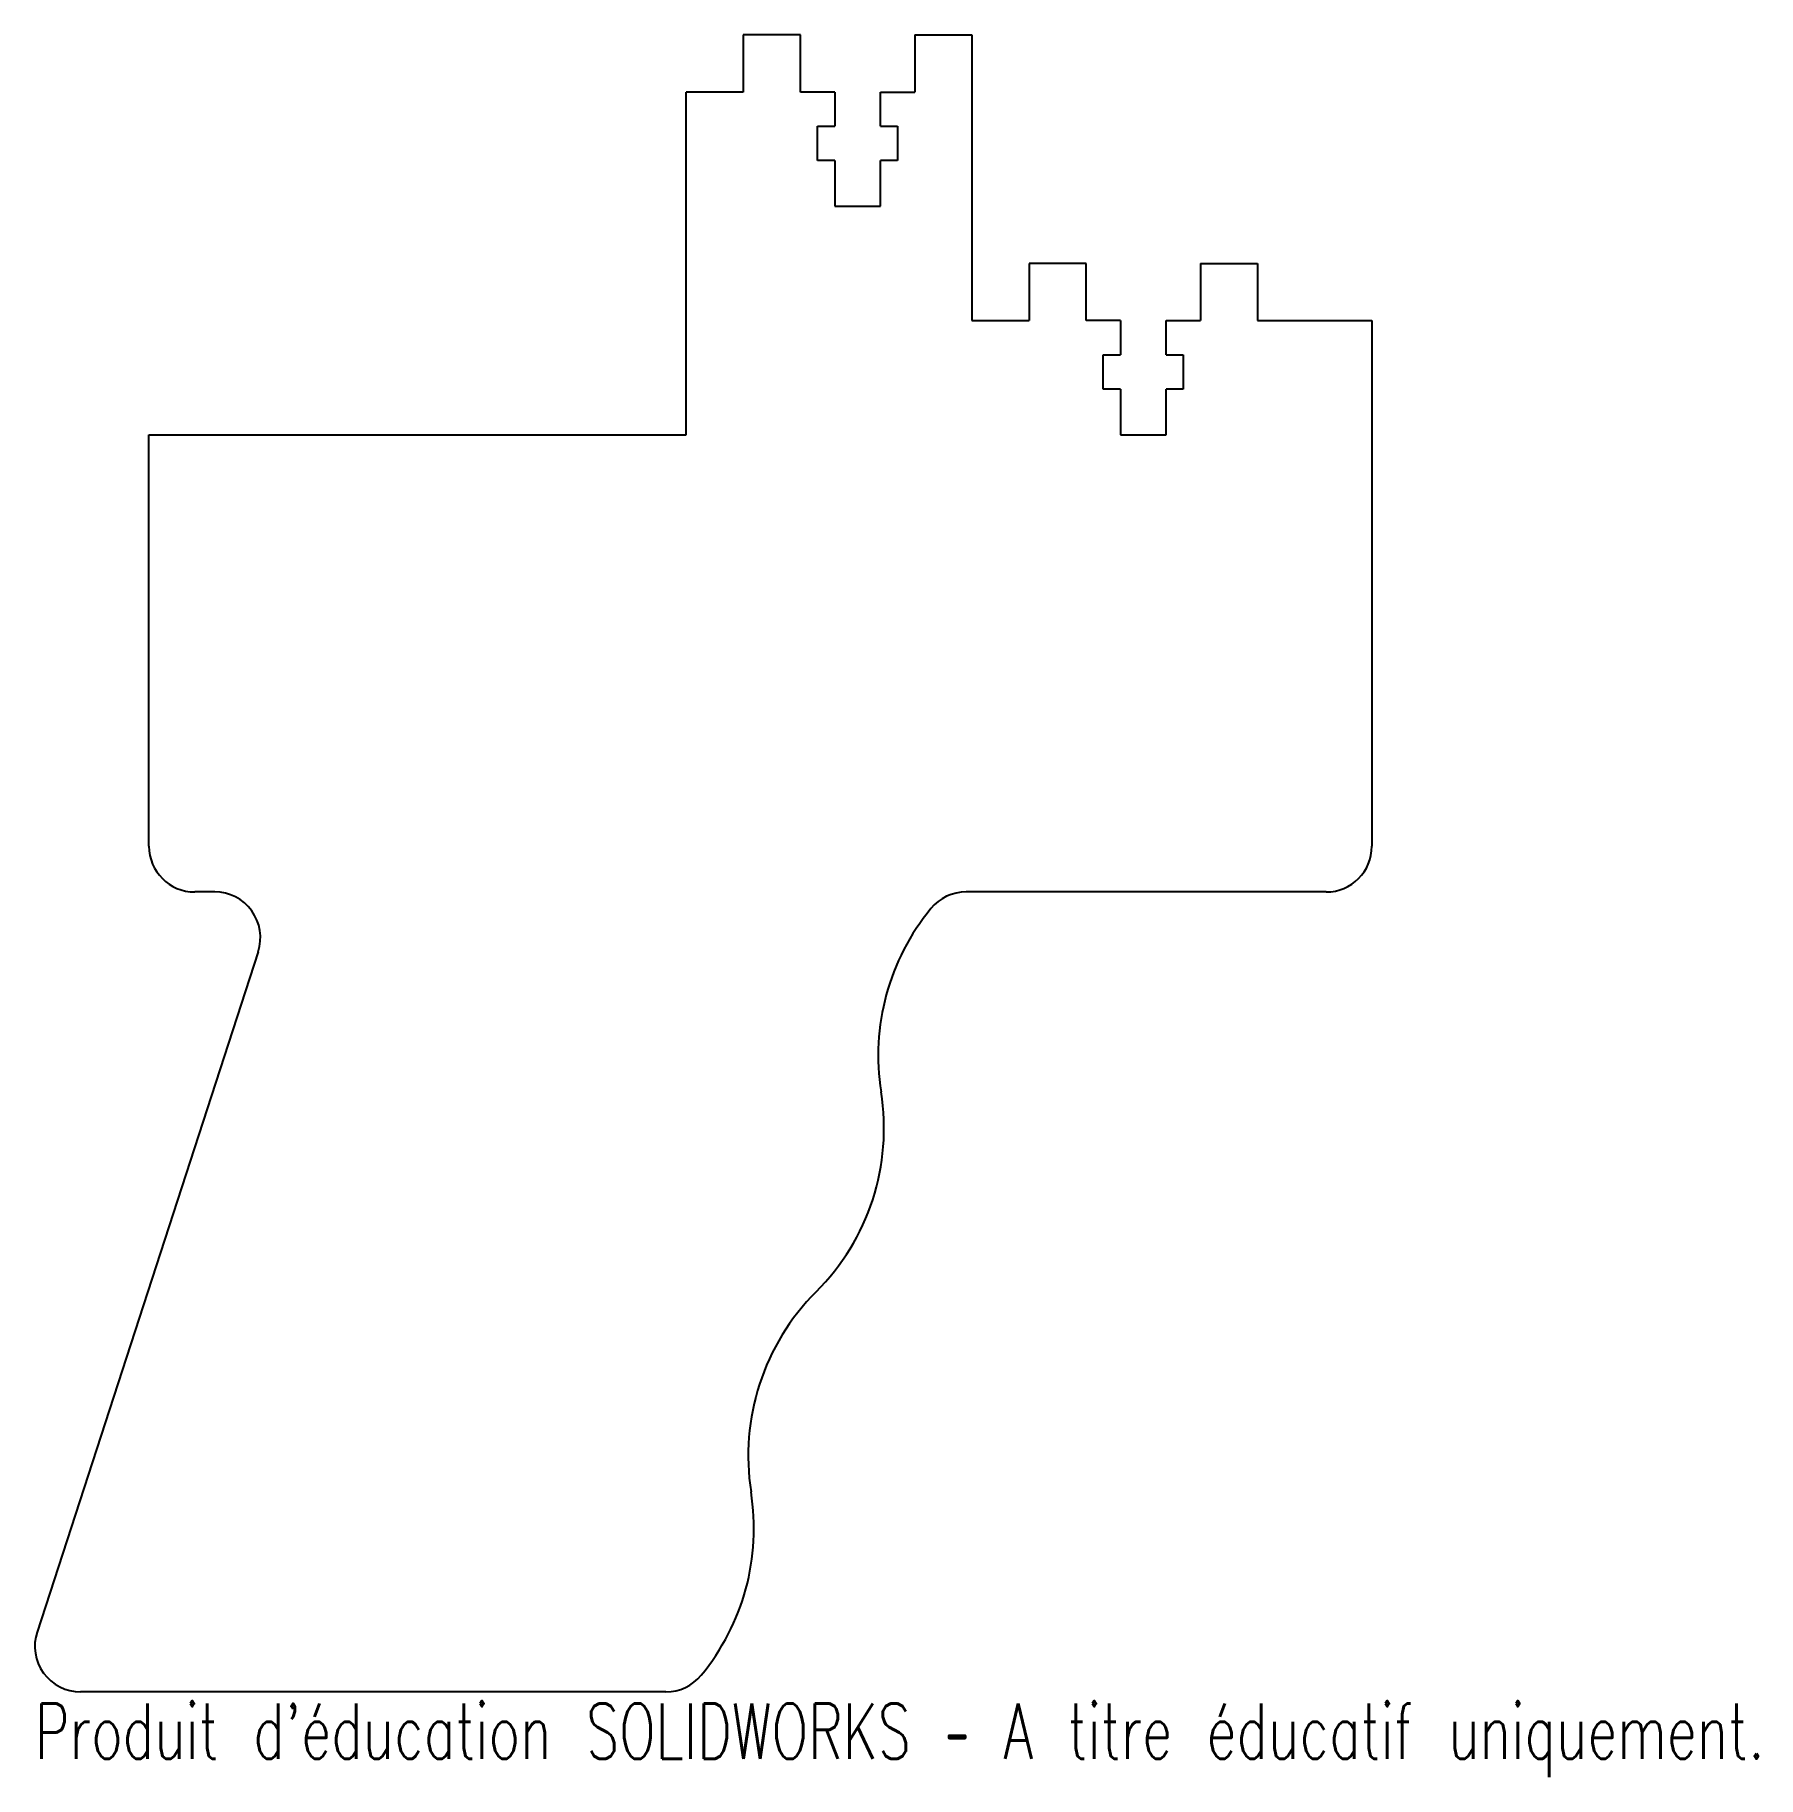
# Model space of a CAD drawing. Header units: millimetres. Extents: x -82 to 69, y -87 to 65.
import ezdxf

# ---------------------------------------------------------------- set-up
doc = ezdxf.new("R2010")
doc.units = ezdxf.units.MM
doc.styles.add('SLDTEXTSTYLE0', font='TXT', dxfattribs={"width": 0.7, "bigfont": 'bigfont'})

msp = doc.modelspace()

# ---------------------------------------------------------------- linework, layer by layer
at = {"color": 7, "linetype": 'Continuous', "lineweight": 25}
for p, q in [((-14.55, 65.08), (-19.55, 65.08)), ((-19.55, 65.08), (-19.55, 60.08)), ((-14.55, 60.08), (-14.55, 65.08)), ((-4.55, 65.08), (0.45, 65.08)), ((-4.55, 65.08), (-4.55, 60.08)), ((0.45, 65.08), (0.45, 40.08)), ((-24.55, 30.08), (-24.55, 60.08)), ((-19.55, 60.08), (-24.55, 60.08)), ((-11.55, 60.08), (-14.55, 60.08)), ((-11.55, 60.08), (-11.55, 57.08)), ((-7.55, 60.08), (-4.55, 60.08)), ((-7.55, 57.08), (-7.55, 60.08)), ((-13.05, 54.08), (-13.05, 57.08)), ((-13.05, 57.08), (-11.55, 57.08)), ((-7.55, 57.08), (-6.05, 57.08)), ((-6.05, 57.08), (-6.05, 54.08)), ((-11.55, 54.08), (-13.05, 54.08)), ((-11.55, 54.08), (-11.55, 50.08)), ((-6.05, 54.08), (-7.55, 54.08)), ((-7.55, 50.08), (-7.55, 54.08)), ((-11.55, 50.08), (-7.55, 50.08)), ((10.45, 45.08), (5.45, 45.08)), ((5.45, 45.08), (5.45, 40.08)), ((10.45, 40.08), (10.45, 45.08)), ((20.45, 45.08), (25.45, 45.08)), ((20.45, 45.08), (20.45, 40.08)), ((25.45, 45.08), (25.45, 40.08)), ((0.45, 40.08), (5.45, 40.08)), ((13.45, 40.08), (10.45, 40.08)), ((13.45, 40.08), (13.45, 37.08)), ((17.45, 40.08), (20.45, 40.08)), ((17.45, 37.08), (17.45, 40.08)), ((25.45, 40.08), (35.45, 40.08)), ((35.45, 40.08), (35.45, -5.92)), ((11.95, 34.08), (11.95, 37.08)), ((11.95, 37.08), (13.45, 37.08)), ((17.45, 37.08), (18.95, 37.08)), ((18.95, 37.08), (18.95, 34.08)), ((13.45, 34.08), (11.95, 34.08)), ((13.45, 34.08), (13.45, 30.08)), ((18.95, 34.08), (17.45, 34.08)), ((17.45, 30.08), (17.45, 34.08)), ((-71.55, 30.08), (-24.55, 30.08)), ((-71.55, -5.92), (-71.55, 30.08)), ((13.45, 30.08), (17.45, 30.08)), ((-65.8, -9.92), (-67.55, -9.92)), ((31.45, -9.92), (-0.05, -9.92)), ((-62, -15.15), (-81.34, -74.68)), ((-26.32, -79.92), (-77.54, -79.92))]:
    msp.add_line(p, q, dxfattribs=at)
for centre, radius, start, end in [((-67.55, -5.92), 4, 180, 270), ((31.45, -5.92), 4, 270, 0), ((-65.8, -13.92), 4, 342, 90), ((-0.05, -13.92), 4, 90, 140.5026), ((12.46, -24.23), 20.21, 140.5026, 189.0785), ((-27.45, -30.61), 20.21, 314.9215, 9.0785), ((1.09, -59.23), 20.21, 134.9215, 189.0785), ((-38.83, -65.61), 20.21, 320.5026, 9.0785), ((-77.54, -75.92), 4, 162, 270), ((-26.32, -75.92), 4, 270, 320.5026)]:
    msp.add_arc(centre, radius, start, end, dxfattribs=at)

# ---------------------------------------------------------------- texts
at = {"color": 7, "linetype": 'Continuous', "insert": (-81.54, -80.94), "char_height": 4.8336, "attachment_point": 1, "style": 'SLDTEXTSTYLE0'}
msp.add_mtext("Produit d'éducation SOLIDWORKS – A titre éducatif uniquement.", dxfattribs=at)

doc.saveas('drawing.dxf')
